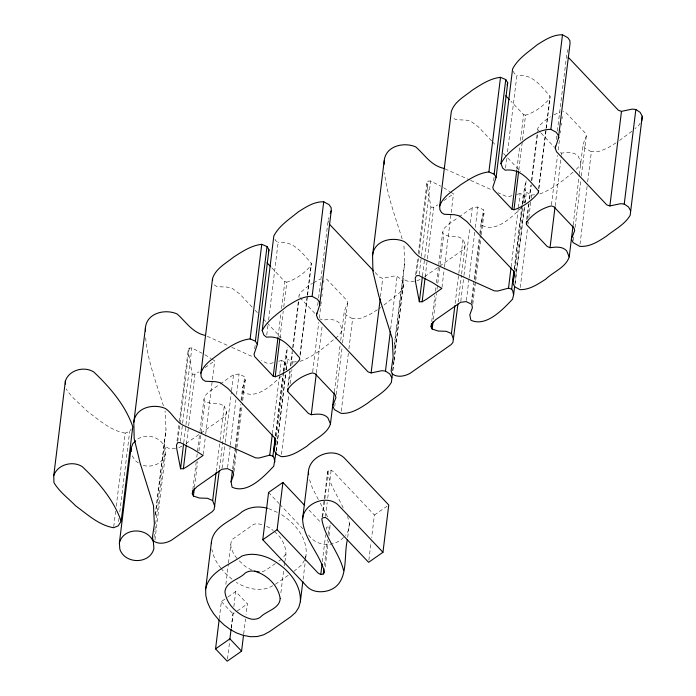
<?xml version="1.0" encoding="UTF-8"?>
<svg xmlns="http://www.w3.org/2000/svg" width="696" height="696" viewBox="0 0 696 696"><rect width="100%" height="100%" fill="white"/><g stroke="black" fill="none" stroke-linecap="round" stroke-linejoin="round"><path stroke-width="0.52" stroke-dasharray="3.48 2.61" d="M328.999 535.842L330.322 523.583M375.17 272.545L379.598 277.234L382.722 278.348L393.44 276.095L397.085 276.486L401.34 279.305L403.489 283.228L403.019 287.709L399.861 292.555L381.712 306.805M284.716 561.663C288.44 550.292 283.315 538.356 274.041 531.335M113.752 526.654L115.727 510.525M116.258 506.227L125.236 433.13L129.7 431.337L131.239 429.023M118.616 521.626L119.146 517.328M119.808 511.952L129.7 431.337M155.095 515.275L165.987 429.676L165.091 410.953M155.565 514.596L165.987 429.676M153.964 537.738L154.756 531.292M154.886 530.213L155.547 524.836M155.678 523.766L165.187 446.371L163.943 443.256M154.956 539.896L165.509 453.896L165.022 447.65C160.759 436.757 146.438 432.851 136.99 439.489M177.019 440.785L179.264 422.515M179.394 421.445L188.111 350.497L189.234 348.096L191.879 347.957L202.04 353.229M177.75 441.612L189.234 348.096M180.394 441.473L182.5 424.273M182.639 423.203L191.879 347.957M183.735 442.943L185.841 425.743M185.971 424.664L192.174 374.144L188.111 350.497M186.398 444.048L188.512 426.848M188.642 425.778L194.976 374.178L198.96 371.873M192.835 489.453L196.272 461.5M196.794 457.202L199.83 432.477M199.961 431.407L203.928 399.156L205.163 395.632L208.678 392.039L219.327 384.592M194.454 487.426L197.62 461.631M198.943 450.877L205.016 401.435L203.928 399.156M203.232 454.375L205.607 435.026M205.738 433.947L214.707 360.859L212.01 359.171M216.23 471.557L219.927 441.455M220.058 440.385L224.277 405.986L219.127 403.706L210.966 403.436L205.016 401.435M219.449 468.843L226.444 411.875L224.277 405.986M222.033 468.182L225.069 443.456M225.2 442.386L231.403 391.865M231.533 390.787L233.517 374.665L239.067 374.013L244.635 376.754L245.262 380.103L242.504 402.253M227.583 467.529L230.219 446.032M230.35 444.953L235.9 399.808M236.553 394.432L239.067 374.013M232.638 468.921L235.144 448.494M235.274 447.424L240.555 404.428M241.086 400.122L242.669 387.228L245.262 380.103M233.151 470.27L235.796 448.772M235.927 447.693L241.068 405.777M241.73 400.4L244.635 376.754M234.047 471.47L242.373 403.323M219.257 618.77L221.371 601.57L227.279 597.438M254.71 348.835L255.232 344.537M225.843 584.379L228.349 563.951M228.479 562.881L231.176 541.688L232.507 539.2L253.84 524.279L256.928 523.679L263.114 524.68M266.768 335.037L268.09 324.284M268.621 319.986L278.122 242.591L275.529 240.511L274.842 238.711M231.229 628.088L233.343 610.888M233.865 606.59L235.718 591.539L247.376 603.867L246.062 614.62M227.488 659.051L229.732 640.772M231.316 627.879L233.03 613.907L236.405 611.54M278.113 336.464L281.019 312.817M281.549 308.519L284.847 281.645L271.457 267.481M243.687 633.969L245.531 618.918M279.94 338.056L283.237 311.182M283.768 306.884L286.804 282.158C296.331 279.218 305.031 272.797 311.269 265.072L311.234 263.21C301.907 252.709 293.747 240.599 278.122 242.591M272.388 433.651L279.653 374.535M279.783 373.456L281.367 360.563L284.525 361.572L285.569 363.121L286.456 367.34L286.186 369.489M275.425 435.74L283.211 372.325M283.342 371.246L284.525 361.572M275.72 435.922L283.507 372.508M283.637 371.429L285.621 355.308L287.361 347.287M276.495 436.714L284.02 375.44M284.551 371.142L287.448 347.495M276.155 451.182L285.656 373.796M276.356 450.564L285.725 374.248M286.247 369.95L287.57 359.197L285.621 355.308M287.883 386.454L289.867 370.333M290.389 366.026L292.503 348.835M292.633 347.756L298.314 301.533M298.836 297.236L299.106 295.087L300.994 292.198L308.946 285.308L312.582 283.307M288.509 385.106L290.232 371.133M290.893 365.757L292.477 352.855M293.129 347.487L299.071 299.115M281.48 454.479L288.744 395.354M290.197 383.531L291.911 369.559M292.572 364.182L292.833 362.033L287.57 359.197M300.019 354.577L307.145 296.531M307.275 295.461L311.234 263.21M300.176 355.36L311.269 265.072M280.888 592.835L283.655 570.259M284.185 565.961L284.586 562.733M317.672 305.5L318.063 302.281M318.594 297.975L328.094 220.589L328.93 217.526M312.687 371.803L318.759 322.361M319.29 318.063L320.873 305.161M321.004 304.091L321.265 301.942M321.926 296.566L322.187 294.417M322.718 290.11L322.979 287.961M323.64 282.593L323.91 280.436M316.41 372.778L322.091 326.555M303.117 579.229L305.631 558.801M305.762 557.722C309.007 539.087 294.808 522.574 279.844 513.578M334.402 391.9L340.214 344.337M340.736 340.309L344.294 311.286L347.539 303.082L346.921 300.489L326.833 279.253L324.171 278.287M334.759 406.36L335.15 403.141M336.203 394.536L342.127 347.156M342.545 342.945L347.539 303.082M322.065 516.797L324.179 499.598M324.31 498.527L327.607 471.653L328.355 470.513L331.157 470.174L333.471 471.731L374.413 515.023L371.638 537.599M322.674 516.728L328.355 470.513M325.484 516.397L327.198 502.416M327.729 498.118L331.157 470.174M322.352 561.646L325.65 534.772M326.311 529.395L326.581 527.246L329.095 526.724L330.322 525.088M341.257 411.188L348.383 353.15M348.913 348.844L352.611 318.751L345.973 314.992L344.294 311.286M324.345 565.422L327.512 539.626M328.173 534.25L329.095 526.724M325.171 567.014L328.338 541.21M347.722 537.321L349.435 523.34L347.556 516.354M380.486 296.618L382.722 278.348M390.613 329.156L397.085 276.486M394.119 346.138L404.75 262.688L403.854 243.965M394.058 349.757L404.75 262.688M368.871 560.167L371.116 541.897M392.727 370.75L393.91 361.076M394.049 359.997L403.941 279.383L402.697 276.269M392.857 370.481L393.91 361.876M394.04 360.806L403.489 283.228M415.651 274.876L417.765 257.677M418.287 253.379L426.865 183.509L427.996 181.108L430.633 180.969L440.803 186.241M416.643 273.545L418.496 258.494M419.027 254.197L427.996 181.108M419.157 274.485L421.263 257.285M421.393 256.215L430.633 180.969M422.489 275.947L424.603 258.755M424.734 257.677L430.937 207.156L426.865 183.509M425.16 277.06L427.274 259.86M427.405 258.79L433.738 207.191L437.723 204.885M431.729 321.387L434.896 295.591M435.426 291.293L435.957 286.987M436.479 282.689L442.682 232.168L443.926 228.645L447.441 225.052L458.081 217.604M433.347 319.36L436.514 293.564M437.045 289.266L439.942 265.62M440.081 264.541L443.77 234.448L442.682 232.168M441.986 287.387L444.361 268.038M444.5 266.959L453.47 193.862L450.773 192.183M455.123 303.491L463.04 238.998L457.89 236.718L449.729 236.449L443.77 234.448M458.212 301.855L461.509 274.981M461.639 273.902L465.206 244.888L463.04 238.998M460.796 301.194L463.832 276.469M463.962 275.399L469.774 228.097M470.426 222.729L472.28 207.678L477.83 207.016L483.398 209.757L484.024 213.115L481.267 235.257M466.346 300.533L468.982 279.035M469.113 277.965L474.794 231.742M475.316 227.444L477.83 207.016M471.262 303.004L479.318 237.44M479.848 233.134L481.432 220.24L484.024 213.115M471.914 303.282L474.289 283.933M474.82 279.627L480.231 235.561M480.362 234.482L483.398 209.757M472.819 304.056L475.594 281.48M475.725 280.41L481.136 236.335M493.603 180.777L494.125 176.471M505.531 168.049L506.723 158.375M507.514 151.919L516.884 75.603L514.292 73.524L513.265 70.827M516.876 169.476L519.782 145.829M520.443 140.453L523.61 114.657L510.96 101.285M518.833 169.998L522.392 140.975M522.522 139.896L525.558 115.171C535.093 112.221 543.793 105.809 550.023 98.075L549.997 96.222C540.662 85.712 532.501 73.611 516.884 75.603M511.151 266.664L518.276 208.617M518.407 207.547L520.13 193.566L523.288 194.584L524.332 196.133L525.21 200.352L524.949 202.501M514.187 268.752L521.974 205.329M522.104 204.259L523.288 194.584M514.353 270.013L522.27 205.52M522.4 204.441L524.384 188.32L526.124 180.29M514.997 271.875L522.783 208.452M523.444 203.075L526.211 180.508M515.049 283.124L524.419 206.799M514.979 284.655L524.488 207.26M525.01 202.962L526.333 192.209L524.384 188.32M526.646 219.466L528.629 203.336M529.151 199.039L530.874 185.066M531.396 180.769L537.469 131.318M537.599 130.248L537.869 128.099L539.757 125.21L547.708 118.32L550.44 116.815M527.142 219.188L529.125 203.067M529.647 198.769L531.37 184.797M531.892 180.49L537.573 134.276M520.243 287.483L527.507 228.366M528.029 224.069L528.299 221.92M528.821 217.622L531.065 199.343M531.196 198.273L531.596 195.045L526.333 192.209M538.652 188.668L545.908 129.543M546.038 128.473L549.997 96.222M538.939 188.372L550.023 98.075M556.295 139.591L556.826 135.285M557.357 130.987L566.857 53.592L567.971 49.512M551.45 204.815L557.522 155.373M558.183 149.997L559.767 137.095M560.289 132.797L560.558 130.648M561.22 125.271L561.481 123.122M562.011 118.825L562.272 116.676M555.173 205.79L561.246 156.348M561.376 155.269L561.646 153.12L558.827 151.893M573.156 224.912L579.246 175.192M579.359 174.391L583.057 144.298L586.302 136.094L585.675 133.493L565.596 112.265L562.933 111.299M573.382 240.451L573.913 236.153M575.087 227.462L580.89 180.168M581.299 175.958L586.302 136.094M580.02 244.2L587.146 186.154M587.676 181.856L591.374 151.763L584.736 148.004L583.057 144.298M349.435 523.34L348.565 530.065L345.625 535.459M226.444 411.875L225.756 414.912L223.903 417.069L185.693 443.787M465.206 244.888L464.519 247.924L462.666 250.073L424.456 276.799M285.821 369.889L286.456 367.34M524.575 202.901L525.21 200.352M304.839 559.245L306.153 554.503M165.509 453.896C163.021 464.719 149.283 468.93 139.966 464.171M285.638 554.138L282.976 558.018M304.578 560.193L301.351 565.204L293.834 571.372M640.198 123.14L638.623 125.567L634.926 128.699M281.419 376.084C271.823 384.784 257.659 399.191 243.696 392.579L242.669 387.228M521.504 207.599C512.021 216.752 496.787 232.516 482.458 225.582L481.432 220.24M343.554 537.382C333.889 547.717 315.619 546.621 308.102 534.258M573.043 172.13C562.716 181.064 551.711 189.747 538.721 194.393M576.271 169.346L580.046 165.352L580.829 162.299L578.211 156.156C573.835 151.563 567.336 152.389 561.646 153.12M631.916 131.196L619.623 140.444M379.137 308.685L380.86 307.432M205.085 367.584L214.707 360.859M443.848 200.596L453.47 193.862M220.214 383.975L233.517 374.665M458.968 216.987L472.28 207.678M275.381 563.508L265.915 570.128L263.184 571.494L260.06 572.025M278.826 561.106L282.272 558.697M228.123 596.855L235.718 591.539M237.249 610.949L247.376 603.867M275.364 584.301L288.562 575.07M374.413 515.023L387.072 506.166M616.134 142.793L608.191 147.726L600.048 151.145L591.374 151.763M377.371 309.781L369.428 314.714L361.285 318.133L352.611 318.751M554.068 114.814L560.341 111.899M313.496 282.802L319.856 279.296M272.815 585.684C261.444 592.627 246.915 588.955 236.257 582.335M420.088 279.479C415.207 281.95 408.578 282.811 403.941 279.383M178.785 447.693L182.178 446.058M299.959 361.381C310.651 357.692 319.812 350.897 328.625 343.989C332.801 339.022 341.023 336.359 342.067 329.286L339.457 323.144C335.072 318.55 328.582 319.377 322.883 320.108L320.064 318.881M512.012 195.663L509.289 196.455L505.957 196.272L498.084 192.731M273.25 362.651L270.526 363.442L267.194 363.26L261.287 360.606M516.536 194.436L520.13 193.566M278.67 361.207L281.367 360.563M175.609 448.25L168.502 448.25L165.187 446.371M531.596 195.045L534.65 194.767M292.833 362.033L298.941 361.476M430.937 207.156L433.738 207.191M192.174 374.144L194.976 374.178M125.236 433.13C110.647 430.737 98.928 419.749 87.287 411.293C80.205 403.889 71.549 397.781 66.172 388.907M523.61 114.657L525.558 115.171M284.847 281.645L286.804 282.158M268.499 508.55L278.931 513.074M444.953 168.841L469.548 179.899M470.531 180.342L492.176 190.078M207.173 336.272L227.836 345.564M231.777 347.33L253.422 357.065M266.594 526.289L270.831 528.542L273.241 530.639M251.813 570.076L245.584 566.735L237.658 559.297M443.578 187.676L449.877 191.618M204.815 354.673L211.114 358.605M232.02 579.229L224.669 572.66L221.537 568.928M138.365 462.953L135.163 460.508L131.474 454.688M540.322 132.318L538.095 129.969L537.869 128.099M541.062 133.101L554.381 147.195M491.663 140.931L478.448 126.959L470.766 121.2L466.042 120.112L455.81 119.677L453.174 118.007L452.339 116.58M492.403 141.714L496.118 145.647M503.556 153.511L520.66 171.599M314.879 313.4L299.332 296.966L299.106 295.087M252.152 307.136L239.685 293.947L232.003 288.196L227.279 287.1L217.056 286.665L214.411 284.995L213.167 282.854M255.127 310.277L257.363 312.635M263.305 318.925L266.281 322.074M267.029 322.857L281.158 337.795M308.972 509.977L320.882 522.574M268.578 492.463L279.018 503.504M279.757 504.296L302.882 528.734M221.371 601.57L233.03 613.907M220.91 568.188C216.473 562.751 213.141 556.295 211.88 549.353M237.023 558.479L233.865 554.39L231.159 547.943L230.724 544.603M320.256 503.156L327.677 517.024M343.189 507.923C337.838 495.996 329.434 484.755 327.607 471.653M318.324 499.51L312.286 487.748L308.894 477.621M328.094 220.589L328.73 222.346M402.149 238.867C395.38 217.135 387.176 195.35 384.462 172.704M163.395 405.855C156.635 383.418 147.491 361.015 145.647 337.543"/><path stroke-width="1.04" d="M392.405 373.526L391.404 382.304C385.958 391.622 375.675 396.607 367.523 403.271C359.562 408.535 350.975 414.111 340.996 413.337L334.358 409.587L332.679 405.872L335.924 397.677L335.307 395.076L315.218 373.839L312.556 372.882C302.786 375.318 293.347 381.452 287.491 389.682L287.718 391.552L308.45 413.467L311.269 414.703C316.967 413.972 323.457 413.146 327.842 417.739L330.452 423.873C327.172 434.426 314.357 438.889 306.901 446.232C299.08 451.147 290.867 456.907 281.219 456.628L275.955 453.792L274.007 449.903L275.329 439.15M568.119 57.124L618.361 110.246L621.485 111.36L632.203 109.107L635.848 109.498L640.102 112.308L642.251 116.241L630.167 215.316C624.721 224.634 614.438 229.619 606.286 236.283C598.316 241.538 589.738 247.124 579.759 246.349L573.121 242.6L571.442 238.885L574.687 230.689L574.07 228.088L553.981 206.851L551.319 205.894C541.549 208.33 532.109 214.464 526.254 222.685L526.481 224.564L547.213 246.48L550.031 247.715C555.721 246.984 562.22 246.158 566.596 250.751L569.215 256.885C565.935 267.438 553.12 271.901 545.664 279.235C537.843 284.151 529.63 289.919 519.982 289.64L514.718 286.804L512.769 282.907L514.083 272.162M641.782 120.721L642.251 116.241M53.749 475.673L65.363 381.077C68.982 369.898 84.268 365.87 93.803 372.012C109.959 387.28 125.506 405.455 132.779 426.718L121.165 521.313L118.085 525.932L113.622 527.725C99.032 525.332 87.313 514.335 75.673 505.879C68.304 498.275 59.43 491.889 53.957 482.641L53.749 475.673C57.368 464.493 72.654 460.456 82.189 466.598C98.345 481.876 113.892 500.05 121.165 521.313M219.188 470.992L214.142 509.507L212.289 511.656L171.416 540.244C166.144 543.237 158.801 544.785 153.572 540.966L152.328 537.851L154.373 524.271L153.477 505.548L140.035 462.77L134.189 438.593L133.806 422.446L145.421 327.86C146.804 312.869 165.126 308.676 177.019 313.913C186.093 321.839 192.296 332.705 205.207 335.385M119.373 543.028C123.166 527.107 148.204 527.072 153.407 542.236L153.894 548.492C150.101 564.421 125.062 564.447 119.86 549.283L119.373 543.028L130.987 448.433L132.927 443.517L135.633 440.829M180.56 468.739L176.732 448.72L176.497 445.092L177.619 442.682L180.264 442.552L193.201 449.259L203.093 455.445L187.346 466.459L183.361 468.773L180.56 468.739L183.596 444.013M183.361 468.773L186.267 445.127M274.007 449.903L275.973 441.012L274.746 437.897L228.07 388.542L220.388 382.783L215.664 381.695L205.442 381.26L202.797 379.59L201.135 376.727L200.918 373.195L212.532 278.6C215.673 268.491 225.791 263.497 233.465 257.207C242.191 251.621 251.169 245.444 261.748 244.331L267.003 246.549L268.952 249.768L257.337 344.363L254.049 354.212L254.632 356.57L273.232 376.231L275.19 376.754C284.716 373.804 293.416 367.384 299.654 359.658L299.619 357.805C290.293 347.295 282.132 335.194 266.507 337.186L263.915 335.107L262.201 330.609L273.815 236.014C279.131 225.617 289.527 219.101 298.297 211.862C306.014 206.982 314.209 201.492 323.727 201.788L329.008 204.624L331.148 207.678L331.27 210.584L319.655 305.179L316.48 315.175L317.741 318.707L367.984 371.829L371.107 372.934L381.826 370.69L385.471 371.081L389.725 373.891L391.874 377.824M214.829 506.462L212.663 500.581L207.512 498.293L199.352 498.032L193.401 496.022L192.314 493.751L192.705 490.523M193.401 496.022L194.323 488.505M212.663 500.581L216.099 472.627M302.856 581.377L300.35 601.796L298.767 607.495L295.539 612.497L290.667 616.83L269.552 631.594L263.61 634.83L257.242 636.535L250.43 636.71L243.174 635.361L236.666 632.986L230.446 629.628L224.512 625.286L218.866 619.953L213.846 613.994L210.001 607.947L207.321 601.822L205.825 595.619L205.642 589.068L211.454 541.775C213.568 526.054 231.611 521.043 241.938 511.873C249.359 506.758 258.903 505.853 267.438 508.332M276.025 452.261L273.78 466.181C264.219 476.282 247.402 494.438 232.081 487.165L231.055 481.815L232.368 471.07M200.918 373.195C204.059 363.077 214.177 358.083 221.85 351.802C230.576 346.216 239.555 340.04 250.134 338.917L261.748 244.331M243.548 635.039L241.573 651.169L227.227 661.2L215.56 648.872L219.127 619.849M257.337 344.363L255.389 341.144L267.003 246.549M215.56 648.872L229.906 638.832L231.098 629.158M273.232 376.231L277.982 337.534M275.19 376.754L279.809 339.135M133.806 422.446C135.189 407.465 153.511 403.271 165.404 408.509C172.451 413.207 175.801 422.011 183.753 425.552L255.58 457.855L258.912 458.038L269.752 455.149L272.258 434.73M274.842 461.935L273.954 457.716L272.919 456.167L275.155 437.888M347.452 539.47C343.111 556.365 350.018 584.014 328.042 590.704C320.778 592.714 312.139 592.131 306.762 586.284L262.766 539.765L268.578 492.463L282.924 482.432L304.509 505.252M287.718 391.552L288.118 388.333M262.766 539.765L277.112 529.726L282.924 482.432M319.655 305.179L319.534 302.273L317.393 299.21L312.113 296.383L323.727 201.788M316.48 315.175L316.741 313.026M311.269 414.703L316.28 373.856M277.112 529.726L318.055 573.017L320.769 574.548L323.283 574.017L324.51 572.382C320.169 553.807 303.282 538.878 302.603 518.955L308.406 471.653C309.572 455.393 333.854 446.284 345.007 458.725L388.76 504.992L382.957 552.285L368.602 562.316L327.668 519.033L325.354 517.467L322.544 517.807L321.804 518.946C324.623 537.643 339.265 552.398 343.624 570.642M330.452 423.873L334.28 392.701M320.769 574.548L322.091 563.795M323.283 574.017L323.945 568.649M457.942 304.004L452.905 342.519L451.052 344.668L410.179 373.256C404.907 376.249 397.555 377.798 392.327 373.97L391.091 370.855L393.136 357.283L392.24 338.56L378.798 295.783L372.943 271.605L372.569 255.458L384.183 160.863C385.558 145.882 403.889 141.688 415.773 146.926C424.847 154.851 431.059 165.709 443.97 168.397M371.107 372.934L380.216 298.767M385.471 371.081L390.352 331.305M419.323 301.751L415.495 281.732L415.251 278.104L416.382 275.694L419.018 275.564L431.964 282.272L441.856 288.457L426.109 299.471L422.124 301.786L419.323 301.751L422.359 277.025M422.124 301.786L425.03 278.139M512.769 282.907L514.727 274.024L513.509 270.901L466.833 221.554L459.151 215.795L454.427 214.699L444.196 214.272L441.56 212.602L439.898 209.74L439.681 206.207L451.295 111.612C454.436 101.494 464.554 96.509 472.227 90.219C480.953 84.634 489.932 78.457 500.511 77.334L505.766 79.561L507.715 82.781L496.1 177.376L492.812 187.224L493.394 189.582L511.995 209.244L513.944 209.766C523.479 206.816 532.179 200.396 538.408 192.67L538.678 190.521M453.592 339.474L451.426 333.584L446.275 331.305L438.115 331.035L432.155 329.034L431.068 326.763L431.468 323.536M432.155 329.034L433.086 321.509M451.426 333.584L454.862 305.64M439.681 206.207C442.821 196.089 452.939 191.096 460.613 184.814C469.339 179.229 478.317 173.052 488.897 171.929L500.511 77.334M496.1 177.376L494.151 174.157L505.766 79.561M538.408 192.67L538.382 190.817C529.047 180.308 520.886 168.206 505.27 170.198L502.677 168.119L500.963 163.612L512.578 69.026C517.885 58.629 528.29 52.113 537.06 44.875C544.777 39.994 552.972 34.504 562.49 34.8L567.771 37.636L569.911 40.69L570.033 43.596L558.418 138.191L555.243 148.187L556.504 151.719L606.747 204.833L609.87 205.946L620.588 203.693L624.234 204.093L628.488 206.903L630.637 210.836M511.995 209.244L516.745 170.546M513.944 209.766L518.703 171.068M372.569 255.458C373.952 240.477 392.274 236.283 404.159 241.521C411.214 246.219 414.564 255.023 422.515 258.564L494.343 290.867L497.675 291.041L508.515 288.161L511.021 267.743M431.068 326.763L432.312 323.24L435.827 319.638L460.665 302.273L466.216 301.612L471.784 304.352L472.41 307.71L469.817 314.827L470.844 320.177C486.165 327.451 502.982 309.285 512.543 299.193L513.596 294.947L512.717 290.719L511.673 289.171L513.918 270.901M513.596 294.947L514.657 286.343M526.481 224.564L526.881 221.337M558.418 138.191L558.296 135.276L556.156 132.223L550.875 129.395L562.49 34.8M555.243 148.187L555.504 146.038M550.031 247.715L555.043 206.869M569.215 256.885L573.043 225.713M609.87 205.946L621.485 111.36M624.234 204.093L635.848 109.498M302.603 518.955C303.769 502.686 328.051 493.577 339.196 506.018L382.957 552.285M205.642 589.068C209.035 571.66 229.054 565.23 241.99 556.026C251.012 552.728 260.887 554.599 269.448 558.375C285.612 566.535 301.42 582.413 300.35 601.796M268.36 251.848L268.952 249.768M507.123 84.851L507.715 82.781M192.314 493.751L193.549 490.228L197.064 486.635L221.902 469.261L227.453 468.599L233.021 471.34L233.647 474.698L231.055 481.815M330.2 213.524L331.27 210.584M262.201 330.609C267.516 320.212 277.913 313.696 286.682 306.457C294.399 301.577 302.595 296.087 312.113 296.383M500.963 163.612C506.27 153.224 516.676 146.708 525.445 139.47C533.162 134.589 541.357 129.099 550.875 129.395M259.19 571.947L254.632 571.129M508.515 288.161L511.673 289.171M269.752 455.149L272.919 456.167M488.897 171.929L494.151 174.157M250.134 338.917L255.389 341.144M505.757 95.778L509.472 99.711M329.356 224.112L373.691 270.988M266.994 262.766L270.709 266.699M229.906 638.832L241.573 651.169M308.406 471.653L308.65 474.637M130.987 448.433L131.231 451.565M212.532 278.6L212.637 280.366M65.363 381.077L65.459 384.07M211.454 541.775L211.506 543.646M384.183 160.863L384.253 164.099M145.421 327.86L145.499 331.087M280.183 598.429C279.801 608.878 265.985 610.897 260.113 617.43C257.355 619.266 253.962 619.588 250.76 619.005C238.432 615.455 226.687 605.042 224.921 591.904C225.8 581.595 239.276 579.533 245.253 572.999C247.985 571.164 251.317 570.677 254.527 571.198C267.003 574.565 278.139 585.466 280.183 598.429"/></g></svg>
